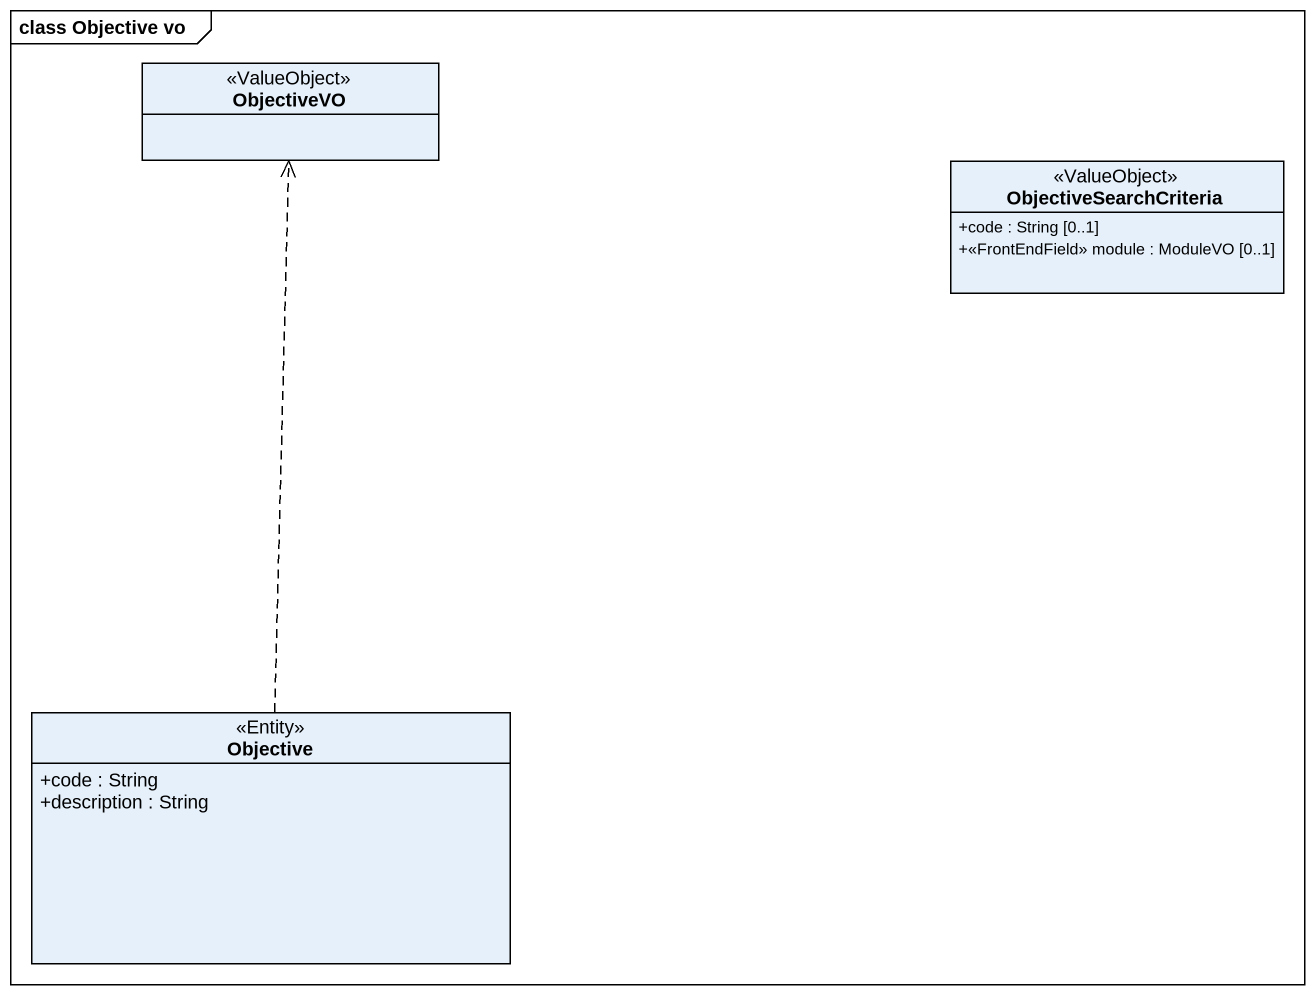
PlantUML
@startuml
mainframe class Objective vo
hide circle
hide empty members
skinparam classAttributeIconSize 0
class ObjectiveVO <<ValueObject>>
class ObjectiveSearchCriteria <<ValueObject>> {
  +code : String [0..1]
  +<<FrontEndField>> module : ModuleVO [0..1]
}
class Objective <<Entity>> {
  +code : String
  +description : String
}
Objective .up.> ObjectiveVO
@enduml
